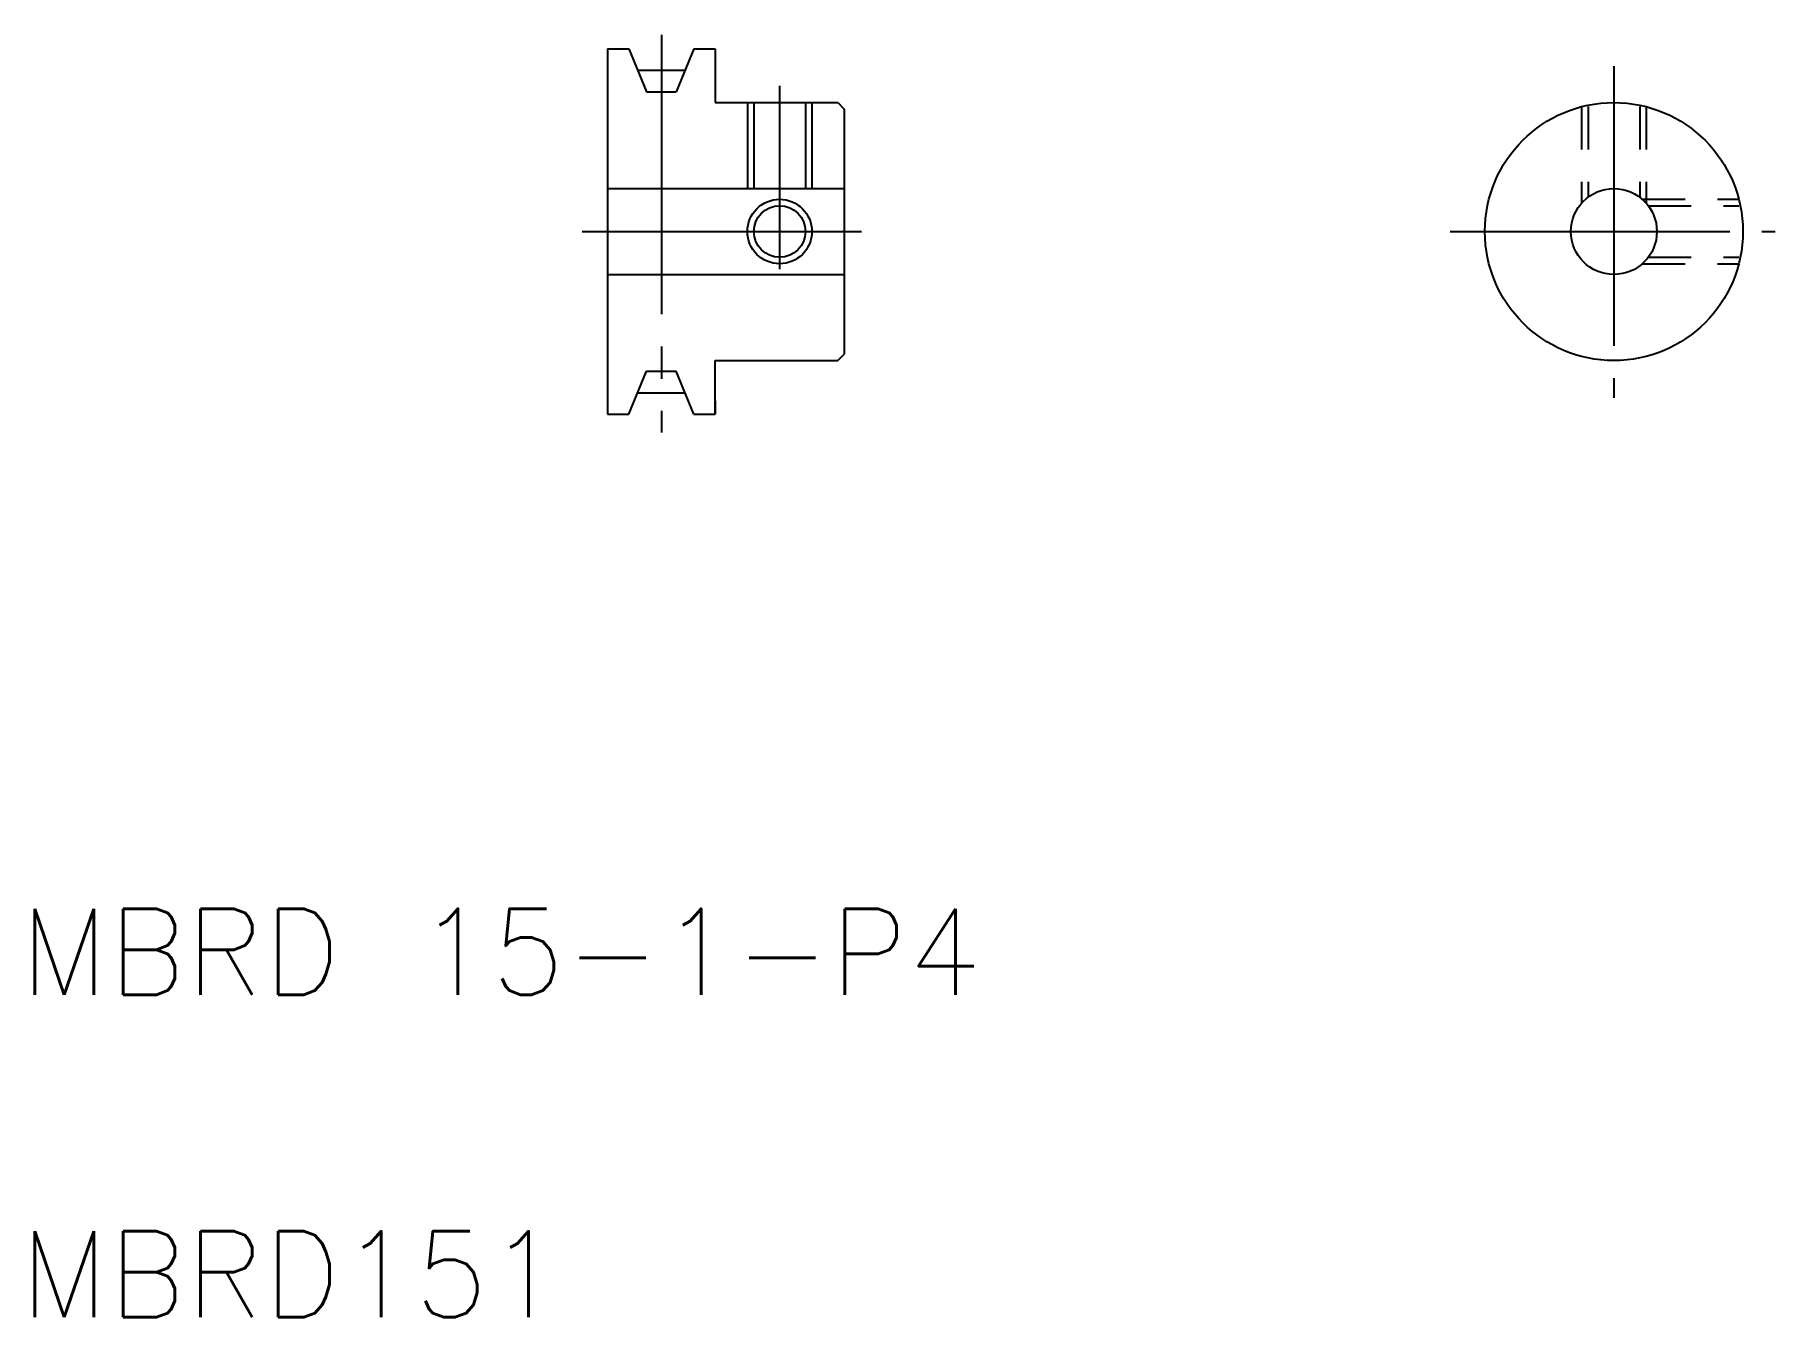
# Model space of a CAD drawing. Extents: x 111 to 191.9, y 54.7 to 114.4.
import ezdxf

# ---------------------------------------------------------------- set-up
doc = ezdxf.new("R2010")
doc.units = 0
doc.linetypes.add('CENTER', pattern=[17.5, 13, -1.5, 1.5, -1.5])
doc.linetypes.add('DASHED', pattern=[3.5, 2, -1.5])
doc.layers.get('0').update_dxf_attribs({"linetype": 'CONTINUOUS'})
doc.layers.add('CENTER', color=1, linetype='CENTER')
doc.styles.get("Standard").update_dxf_attribs({"font": 'txt.shx', "bigfont": '@extfont2.shx'})

msp = doc.modelspace()

# ---------------------------------------------------------------- linework, layer by layer
at = {"color": 7, "linetype": 'CONTINUOUS'}
for p, q in [((137.625, 113.73), (137.625, 96.73)), ((137.625, 113.73), (138.611, 113.73)), ((138.611, 113.73), (139.439, 111.73)), ((141.639, 113.73), (140.811, 111.73)), ((141.639, 113.73), (142.625, 113.73)), ((142.625, 113.73), (142.625, 111.23)), ((142.625, 113.105), (142.625, 113.105)), ((139.439, 111.73), (140.811, 111.73)), ((142.625, 112.48), (142.625, 112.48)), ((142.625, 111.23), (148.325, 111.23)), ((144.425, 111.23), (144.425, 107.23)), ((146.825, 111.23), (146.825, 107.23)), ((148.325, 111.23), (148.625, 110.93)), ((148.625, 110.93), (148.625, 99.53)), ((137.625, 107.23), (148.625, 107.23)), ((137.625, 103.23), (148.625, 103.23)), ((142.625, 99.23), (148.325, 99.23)), ((142.625, 96.73), (142.625, 99.23)), ((148.325, 99.23), (148.625, 99.53)), ((138.611, 96.73), (139.439, 98.73)), ((139.439, 98.73), (140.811, 98.73)), ((141.639, 96.73), (140.811, 98.73)), ((142.625, 97.98), (142.625, 97.98)), ((142.625, 97.355), (142.625, 96.73)), ((137.625, 96.73), (138.611, 96.73)), ((141.639, 96.73), (142.625, 96.73))]:
    msp.add_line(p, q, dxfattribs=at)
at = {"color": 3, "linetype": 'CONTINUOUS'}
for p, q in [((144.125, 111.23), (144.125, 107.23)), ((147.125, 111.23), (147.125, 107.23))]:
    msp.add_line(p, q, dxfattribs=at)
at = {"color": 3, "linetype": 'DASHED'}
for p, q in [((182.93, 111.04), (182.93, 106.553)), ((183.23, 111.04), (183.23, 106.83)), ((185.63, 111.04), (185.63, 106.83)), ((185.93, 111.04), (185.93, 106.553)), ((185.753, 106.73), (190.24, 106.73)), ((186.03, 106.43), (190.24, 106.43)), ((185.753, 103.73), (190.24, 103.73)), ((186.03, 104.03), (190.24, 104.03))]:
    msp.add_line(p, q, dxfattribs=at)
at = {"color": 7, "linetype": 'CONTINUOUS'}
for centre, radius in [((184.43, 105.23), 6), ((184.43, 105.23), 2), ((145.625, 105.23), 1.2)]:
    msp.add_circle(centre, radius, dxfattribs=at)
at = {"color": 3, "linetype": 'CONTINUOUS'}
msp.add_circle((145.625, 105.23), 1.5, dxfattribs=at)
at = {"layer": 'CENTER', "color": 1, "linetype": 'CENTER'}
for p, q in [((140.125, 114.382), (140.125, 95.88)), ((139.025, 112.73), (141.225, 112.73)), ((184.43, 112.915), (184.43, 97.491)), ((145.625, 112.009), (145.625, 103.477)), ((136.439, 105.23), (150.803, 105.23)), ((176.817, 105.23), (191.933, 105.23)), ((139.025, 97.73), (141.225, 97.73))]:
    msp.add_line(p, q, dxfattribs=at)

# ---------------------------------------------------------------- texts
at = {"color": 7, "linetype": 'CONTINUOUS'}
for s, p in [('MBRD 15-1-P4', (110.294, 69.727)), ('MBRD151', (110.294, 54.727))]:
    msp.add_text(s, height=4, dxfattribs=at).set_placement(p)

doc.saveas('drawing.dxf')
